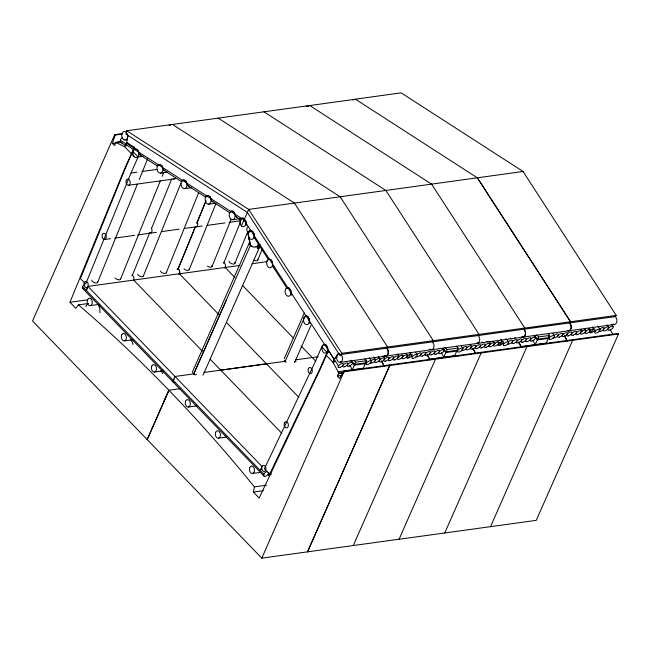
<?xml version="1.0" encoding="UTF-8"?>
<svg xmlns="http://www.w3.org/2000/svg" width="651" height="651" viewBox="0 0 651 651"><rect width="100%" height="100%" fill="white"/><g stroke="black" fill="none" stroke-linecap="round" stroke-linejoin="round"><path stroke-width="0.98" d="M99.928 312.805L99.888 308.777L98.749 305.36M272.427 261.832L272.728 266.251L286.92 288.173L288.076 287.652L289.793 288.474M309.225 318.673L309.388 322.595L310.21 323.514M327.624 347.089L327.787 351.019L328.609 351.939M128.027 135.473L125.912 145.612M134.293 147.386L133.219 149.339L133.61 150.723M243.759 221.226L244.459 218.988M407.298 355.291L406.997 356.504M498.731 342.638L498.438 343.85M590.172 329.984L589.871 331.196M258.699 244.971L258.805 244.459M334.76 361.435A3.052 1.668 -44 0 1 334.321 361.256L334.142 359.23L328.478 350.515L320.365 368.905L259.163 498.015L253.353 492.018L254.403 486.858L242.701 472.593A1625.596 1091.418 82.1 0 0 91.498 316.158L78.494 304.855L75.76 308.273L69.958 302.267L125.309 167.104L134.545 147.15M157.851 165.826L158.478 164.793L160.17 164.459M181.938 181.36L182.557 180.327L184.257 179.993M206.017 196.887L206.644 195.853L208.336 195.528M258.789 244.353L258.048 244.849L257.926 245.94L255.9 246.648M431.67 184.2L309.673 105.503L126.742 130.753L125.944 134.13L247.347 212.429L340.099 355.698L341.848 353.298L524.779 328.047L523.9 329.251A4.362 2.929 82.1 0 1 525.251 334.801A4.362 2.929 82.1 0 1 521.793 336.884A4.362 2.929 82.1 0 0 525.3 334.858A4.362 2.929 82.1 0 0 523.949 329.3L524.828 328.096L616.212 315.393L523.054 171.49L401.114 92.849L355.397 99.172L477.386 177.869L570.545 321.773L569.666 322.977A4.362 2.929 82.1 0 1 570.968 328.47A4.362 2.929 82.1 0 1 567.509 330.562M406.33 354.144L407.477 355.503L406.639 357.383A3.109 1.318 -32.9 0 0 409.707 357.432A3.109 1.318 -32.9 0 0 411.937 354.372A3.109 1.318 -32.9 0 0 408.104 355.381L406.606 356.951A3.117 1.318 -32.9 0 1 403.319 358.734A3.117 1.318 -32.9 0 1 402.196 357.562L403.254 355.853M588.724 328.259L590.351 330.195L589.521 332.075A3.109 1.318 -32.9 0 0 592.581 332.124A3.109 1.318 -32.9 0 0 594.811 329.064A3.109 1.318 -32.9 0 0 590.978 330.073L589.489 331.644A3.117 1.318 -32.9 0 1 586.201 333.426A3.117 1.318 -32.9 0 1 585.07 332.254L586.128 330.537M402.448 357.13L402.481 357.033A3.117 1.318 -32.9 0 0 402.424 355.405A3.117 1.318 -32.9 0 0 399.616 356.187L397.924 357.692L397.558 359.01A3.117 1.318 -32.9 0 0 398.754 359.368L399.389 359.222A3.117 1.318 -32.9 0 0 402.041 357.586L403.522 356.016A3.117 1.318 -32.9 0 1 407.485 355.47M493.889 344.477L494.687 343.191M585.322 331.823L585.355 331.725A3.117 1.318 -32.9 0 0 585.306 330.098A3.117 1.318 -32.9 0 0 582.499 330.879L580.798 332.384L580.44 333.703A3.117 1.318 -32.9 0 0 581.628 334.061L582.271 333.914A3.117 1.318 -32.9 0 0 584.915 332.279L586.405 330.708A3.117 1.318 -32.9 0 1 590.359 330.163M120.606 141.894L115.675 142.577L114.649 145.499L112.297 143.464L115.235 135.066L122.144 134.114M97.723 282.192L137.385 184.168M139.29 179.456L147.679 158.722M120.581 279.035L160.244 181.002M162.148 176.291L163.678 172.523M143.44 275.869L180.815 183.501M166.298 272.704L198.718 192.59M189.213 269.595L215.904 203.617M212.071 266.43L231.138 219.306M234.93 263.273L247.136 233.107M257.788 260.107L261.987 249.74M138.11 156.924L132.755 151.382L125.659 167.47L80.415 278.612L85.688 283.974L131.022 173.011L138.11 156.924L143.082 156.24M132.177 275.764L149.844 232.513M151.382 228.745L171.742 178.911M197.107 222.422L205.936 200.793M196.773 223.415L205.993 200.85M223.667 263.167L240.569 221.788M122.632 133.545L114.739 134.635L32.55 320.984L261.792 558.151L398.998 539.223M115.552 142.862L115.78 142.341L120.744 141.649M131.274 153.579L124.748 146.825L126.685 142.439L134.082 147.216M218.752 314.474L179.383 273.745L87.95 286.399L86.209 290.346A3.117 1.701 -44 0 1 87.649 288.507M147.167 439.563L168.91 390.266L180.254 388.696M173.264 380.412L175.005 376.465L193.754 373.869L226.483 299.737M241.415 225.889L248.69 209.402L523.054 171.49M147.224 439.62L168.91 390.266L163.857 401.553M192.322 372.217L249.325 242.856M193.729 374.065L250.399 245.476L249.007 237.705M257.161 247.697C258.13 249.894 260.888 243.328 258.089 244.857M203.063 375.163L259.684 246.884M284.218 358.685L304.318 313.082M284.853 362.086L304.953 316.532M294.553 362.558L310.966 325.378M338.512 353.241L334.142 359.23L332.856 362.135L338.927 373.202L337.43 375.993L339.545 378.573L343.533 371.257L618.002 333.458L618.45 334.012L536.261 520.352L399.055 539.28L481.187 352.883L343.98 371.811L261.792 558.151M364.78 358.904L366.643 360.63L355.674 362.151L352.305 369.784L349.912 365.414M366.643 360.63L363.274 368.271L338.129 371.745L338.927 373.202L343.891 372.518M307.508 551.828L389.697 365.48M307.565 551.877L389.746 365.536L389.249 364.934M353.281 545.554L435.47 359.206L435.023 358.66M456.782 346.267L458.133 348.033L447.164 349.554L443.795 357.187L441.402 352.818M458.133 348.033L454.764 355.666L429.619 359.149M444.771 532.949L526.96 346.609L526.513 346.063M548.272 333.67L549.623 335.436L538.654 336.949L535.285 344.582L532.892 340.213M549.623 335.436L546.262 343.069L521.109 346.552M490.545 526.683L572.677 340.286M269.587 474.319L320.015 368.547L327.111 352.46L321.749 346.918L314.653 363.006L264.371 468.834L269.587 474.319L271.573 474.042M120.411 140.299L126.034 143.92L126.896 142.618M133.87 149.82L134.391 149.258A4.362 2.929 82.1 0 1 138.753 153.058A4.362 2.929 82.1 0 1 135.262 157.404A4.362 2.929 82.1 0 1 133.284 150.633L134.391 149.258L136.092 148.933M157.371 166.168L158.47 164.793A4.362 2.929 82.1 0 1 162.831 168.585A4.362 2.929 82.1 0 1 159.349 172.938A4.362 2.929 82.1 0 1 157.371 166.168L157.233 166.021M181.45 181.702L182.557 180.327A4.362 2.929 82.1 0 1 186.918 184.119A4.362 2.929 82.1 0 1 183.427 188.464A4.362 2.929 82.1 0 1 181.45 181.702L181.312 181.556M205.537 197.229L206.636 195.853A4.362 2.929 82.1 0 1 210.997 199.654A4.362 2.929 82.1 0 1 207.514 203.999A4.362 2.929 82.1 0 1 205.537 197.229L205.399 197.082M230.145 212.69L230.69 211.42A4.362 2.929 82.1 0 1 235.084 215.18A4.362 2.929 82.1 0 1 231.593 219.533A4.362 2.929 82.1 0 1 229.616 212.763L230.723 211.388L232.423 211.054M85.777 306.711L87.25 304.318M247.388 226.979L246.648 230.031L247.779 232.041L250.432 245.403L252.743 246.68M260.058 244.906L257.763 248.243L258.162 248.446M384.635 355.869A4.362 2.929 82.1 0 0 388.094 353.786A4.362 2.929 82.1 0 0 386.686 348.179L387.565 346.975M384.578 355.812A4.362 2.929 82.1 0 0 388.037 353.729A4.362 2.929 82.1 0 0 386.743 348.228L387.622 347.024L294.407 203.071L172.466 124.431M407.9 358.107L410.814 354.111L409.617 352.264M429.636 349.017A4.362 2.929 82.1 0 0 433.647 347.943A4.362 2.929 82.1 0 0 432.459 341.905L433.338 340.701L340.18 196.797L218.183 118.1M476.841 343.459A4.362 2.929 82.1 0 0 479.641 340.611A4.362 2.929 82.1 0 0 478.176 335.574L479.055 334.37L385.897 190.474L263.956 111.826M499.341 345.445L502.247 341.458L500.798 339.22M500.774 343.476L502.247 341.458M567.566 330.61A4.362 2.929 82.1 0 0 571.017 328.527A4.362 2.929 82.1 0 0 569.666 322.977L570.496 321.716L477.338 177.821M590.774 332.791L593.688 328.804L592.491 326.957M616.212 315.393L615.333 316.598L340.969 354.502L338.862 353.786M494.963 343.362L493.474 344.932A3.117 1.318 -32.9 0 1 490.83 346.568L490.187 346.714A3.117 1.318 -32.9 0 1 488.999 346.356L489.357 345.038L491.057 343.533A3.117 1.318 -32.9 0 1 493.865 342.751A3.117 1.318 -32.9 0 1 493.93 344.403L493.629 344.908A3.117 1.318 -32.9 0 0 494.76 346.08A3.117 1.318 -32.9 0 0 498.048 344.298L499.537 342.727A3.109 1.318 -32.9 0 1 503.369 341.718A3.109 1.318 -32.9 0 1 501.148 344.778A3.109 1.318 -32.9 0 1 498.088 344.721L498.926 342.817A3.117 1.318 -32.9 0 0 494.963 343.362L492.864 341.523M258.268 245.647C255.949 248.121 251.351 247.445 249.724 244.507A5.582 2.791 23.8 0 1 249.659 242.205M247.779 232.041L250.261 230.43M250.472 230.259L247.966 231.878L248.316 233.823M323.718 344.745L324.873 344.493L326.59 345.315M350.124 360.442L350.539 360.231M505.624 338.984L506.039 338.772M510.197 338.349L510.612 338.138M514.77 337.714L515.185 337.511M242.221 218.142L241.073 218.891L240.976 219.729M241.545 218.419L243.173 218.109M257.788 248.259L258.691 248.007A5.582 2.799 23.8 0 0 259.659 246.094M309.73 105.552L355.446 99.229M112.297 143.464L117.261 142.781M131.022 173.011L136.979 172.189M141.951 171.498L156.858 169.439M160.626 173.093L167.584 172.133M128.613 185.266L174.33 178.935M184.713 188.619L191.671 187.659M208.792 204.154L215.75 203.193M232.879 219.688L239.837 218.72M104.697 239.495L110.654 238.665M114.633 238.12L134.513 235.369M137.491 234.954L156.378 232.342M161.342 231.65L179.237 229.176M184.209 228.493L202.144 226.068M207.116 225.376L225.01 222.902M228.981 222.357L240.911 220.705M179.44 273.802L240.064 265.413M251.994 263.761L266.902 261.694M69.958 302.267L87.844 299.794M78.494 304.855L88.43 303.48M90.367 305.588L99.31 304.351M124.463 340.864L133.406 339.627M154.572 372.014L163.515 370.777M203.95 372.462L266.438 363.811M220.77 370.191L285.244 361.272M295.44 359.857L318.209 356.707M196.521 374.594L194.698 374.846L192.802 372.893M334.752 361.875L332.856 362.135L326.33 355.381M340.392 362.33L614.764 324.426M365.667 362.851L354.689 364.373L351.271 360.833M457.157 350.254L446.187 351.768L442.761 348.236M548.647 337.649L537.677 339.171L534.251 335.631M365.309 363.657L354.339 365.17L351.255 361.395M456.799 351.052L445.829 352.573L442.745 348.798M548.288 338.455L537.319 339.977L534.235 336.193M618.45 334.012L481.244 352.94L480.739 352.337M338.821 373.446L342.825 372.893M338.675 373.707L342.678 373.153M337.43 375.993L341.409 375.44M188.408 407.021L196.358 405.915M218.508 438.164L226.467 437.065M252.604 473.44L260.555 472.341M254.403 486.858L266.332 485.207M253.353 492.018L263.297 490.642M127.425 139.778L124.862 139.583M353.81 360.418L355.674 362.151M250.326 231.52C249.772 230.226 252.539 230.942 252.995 231.634M254.028 233.416L254.329 237.827L268.521 259.749L269.709 259.236L271.394 260.058M305.522 316.777C304.969 315.483 307.728 316.207 308.192 316.891M273.819 266.674L272.728 266.251M140.852 154.93L139.395 154.311L137.597 149.779M164.939 170.464L163.474 169.838L161.676 165.305M189.018 185.999L187.561 185.372L186.577 182.654M213.097 201.525L211.64 200.907L209.842 196.374M486.566 341.466L487.339 341.515M482 342.1L482.765 342.141M477.427 342.735L478.192 342.776M340.213 361.663L340.986 361.704M255.013 238.258L254.329 237.827M291.811 295.098L290.989 294.179L290.826 290.256M233.921 211.9L235.727 216.433L236.622 217.052M139.819 154.726L157.469 166.111M187.984 185.787L205.635 197.172M212.063 201.322L229.722 212.706M236.15 216.856L240.618 219.737M124.748 146.825L115.78 142.341M126.742 130.753L248.69 209.402L341.848 353.298M126.4 143.253L133.797 148.029M133.431 148.697L244.011 220.005L338.43 365.862M125.822 144.563L133.219 149.339M120.98 142.577L126.213 145.946M163.906 170.261L181.556 181.645M614.617 316.077L615.333 316.598A4.362 2.929 82.1 0 1 616.684 322.147A4.362 2.929 82.1 0 1 613.234 324.231M568.893 322.4L569.666 322.977M477.46 335.053L478.176 335.574M431.735 341.384L432.459 341.905M386.019 347.707L386.743 348.228M248.934 232.659L247.966 231.878L248.332 233.75M114.739 134.635L115.235 135.066M584.305 328.869L586.356 330.749M402.033 354.738L403.482 356.056M323.921 345.201L323.718 344.753M240.26 219.664L240.398 219.81A4.362 2.929 82.1 0 0 242.888 226.735A4.362 2.929 82.1 0 0 245.525 220.762A4.362 2.929 82.1 0 0 240.398 219.81M131.624 153.937L134.301 156.712M225.156 267.471L234.987 277.643M242.709 285.634L293.259 337.926M300.982 345.917L315.776 361.224M284.3 360.296L286.188 362.249M226.426 322.408L298.785 397.273M202.469 351.255L133.667 280.068A3.117 2.091 82.1 0 0 131.893 275.121M210.192 359.246L281.85 433.379M87.95 286.399L262.052 466.531A3.117 2.091 82.1 0 0 263.834 471.479A3.117 2.091 82.1 0 0 265.714 467.206A3.117 2.091 82.1 0 0 262.052 466.531L260.319 470.47A3.117 1.701 -44 0 1 261.751 468.639M82.579 286.586L263.94 474.229M264.143 476.207L82.783 288.564A3.117 1.701 -44 0 1 84.02 284.756M497.763 341.49L498.91 342.849M572.229 339.732L572.734 340.335M549.525 342.874L549.973 343.427M458.035 355.479L458.483 356.024M366.546 368.075L366.993 368.621M343.533 371.257L343.98 371.811M160.764 370.639L162.807 373.609M538.654 336.949L536.79 335.224A4.362 2.929 82.1 0 1 536.025 334.98M447.164 349.554L445.3 347.821A4.362 2.929 82.1 0 1 444.535 347.577M130.729 339.635L132.34 342.084L133.007 344.558M611.549 324.149L613.161 326.631A3.117 1.318 -32.9 0 1 609.702 330.114A3.117 1.318 -32.9 0 1 608.685 328.055A3.117 1.318 -32.9 0 1 613.161 326.631M606.976 324.776L608.587 327.266A3.117 1.318 -32.9 0 1 605.129 330.749A3.117 1.318 -32.9 0 1 604.112 328.69A3.117 1.318 -32.9 0 1 608.587 327.266M597.878 326.11L600.059 329.479A3.117 1.318 -32.9 0 1 596.601 332.962A3.117 1.318 -32.9 0 1 595.584 330.903A3.117 1.318 -32.9 0 1 600.059 329.479M594.509 330.48L595.128 331.432M581.042 329.479L582.116 331.139M552.756 333.336L554.392 335.859A3.117 1.318 -32.9 0 1 550.933 339.342A3.117 1.318 -32.9 0 1 549.916 337.283A3.117 1.318 -32.9 0 1 554.392 335.859M548.459 336.274L549.46 337.812M431.613 184.143L524.828 328.096M506.983 339.602L508.618 342.133A3.117 1.318 -32.9 0 1 505.16 345.616A3.117 1.318 -32.9 0 1 504.143 343.557A3.117 1.318 -32.9 0 1 508.618 342.133M503.077 343.134L503.687 344.086M489.072 341.311L490.675 343.793M470.356 344.591L471.43 346.242A3.117 1.318 -32.9 0 1 467.971 349.725A3.117 1.318 -32.9 0 1 466.954 347.675A3.117 1.318 -32.9 0 1 471.43 346.242M461.266 345.933L462.902 348.456A3.117 1.318 -32.9 0 1 459.443 351.939A3.117 1.318 -32.9 0 1 458.426 349.88A3.117 1.318 -32.9 0 1 462.902 348.456M415.55 352.256L417.185 354.787A3.117 1.318 -32.9 0 1 413.719 358.27A3.117 1.318 -32.9 0 1 412.701 356.211A3.117 1.318 -32.9 0 1 417.185 354.787M411.635 355.788L412.246 356.74M397.631 353.965L399.242 356.447M382.902 355.731L384.513 358.213A3.117 1.318 -32.9 0 1 381.055 361.696A3.117 1.318 -32.9 0 1 380.038 359.637A3.117 1.318 -32.9 0 1 384.513 358.213M378.329 356.357L379.94 358.847A3.117 1.318 -32.9 0 1 376.481 362.33A3.117 1.318 -32.9 0 1 375.464 360.272A3.117 1.318 -32.9 0 1 379.94 358.847M373.755 356.992L375.367 359.482M369.231 357.692L371.412 361.061A3.117 1.318 -32.9 0 1 367.945 364.544A3.117 1.318 -32.9 0 1 366.936 362.485A3.117 1.318 -32.9 0 1 371.412 361.061M365.48 361.468L366.48 363.014M185.755 180.84L186.682 183.037M564.425 335.843L567.167 340.847M472.935 348.44L475.678 353.444M610.133 329.463L612.933 334.59M564.409 335.794L567.216 340.921M472.919 348.391L475.718 353.517M127.36 134.285L126.343 132.454A4.362 2.929 82.1 0 0 121.835 134.326A4.362 2.929 82.1 0 0 125.057 140.128A4.362 2.929 82.1 0 0 127.36 134.285L127.563 135.18M246.338 225.368A3.109 1.481 -37.2 0 1 246.078 225.083L245.712 220.738M247.73 231.984L249.528 240.854M248.967 237.412L249.447 240.154M245.875 221.845L245.891 222.919M416.664 354.632A3.117 1.318 -32.9 0 1 420.782 352.899A3.117 1.318 -32.9 0 1 419.529 355.731A3.117 1.318 -32.9 0 1 415.851 356.479M508.097 341.978A3.117 1.318 -32.9 0 1 512.085 340.204A3.117 1.318 -32.9 0 1 511.385 342.743A3.117 1.318 -32.9 0 1 507.528 344.078M599.083 329.854A3.117 1.318 -32.9 0 1 603.371 327.526A3.117 1.318 -32.9 0 1 602.623 330.26A3.117 1.318 -32.9 0 1 598.725 331.172M352.769 99.888A4.362 2.929 82.1 0 1 353.534 99.937M306.32 106.471A4.362 2.929 82.1 0 1 308.574 106.593M169.105 125.399A4.362 2.929 82.1 0 1 170.611 125.187M306.369 106.52A4.362 2.929 82.1 0 1 307.874 106.316M553.871 335.704A3.117 1.318 -32.9 0 1 557.988 333.971A3.117 1.318 -32.9 0 1 556.743 336.803A3.117 1.318 -32.9 0 1 553.057 337.552M462.381 348.301A3.117 1.318 -32.9 0 1 466.621 346.625A3.117 1.318 -32.9 0 1 464.798 349.701A3.117 1.318 -32.9 0 1 461.502 349.79M189.189 269.172A3.117 1.505 22 0 1 187.48 270.368A3.117 1.505 22 0 1 183.997 268.871M294.927 361.395A3.117 1.701 -44 0 1 296.115 361.232M177.658 268.847A3.117 2.091 82.1 0 1 179.595 271.109A3.117 2.091 82.1 0 1 179.098 274.372M223.383 262.524A3.117 2.091 82.1 0 1 225.311 264.786A3.117 2.091 82.1 0 1 224.815 268.049M211.835 265.551A3.117 1.505 22 0 1 210.997 267.179A3.117 1.505 22 0 1 207.417 266.161M197.139 221.877A3.117 2.091 82.1 0 1 197.562 225.311A3.117 2.091 82.1 0 1 195.585 226.841M234.694 262.386A3.117 1.505 22 0 1 233.855 264.013A3.117 1.505 22 0 1 230.275 262.996M229.722 262.54A3.117 1.505 22 0 1 229.079 261.189M257.552 259.22A3.117 1.505 22 0 1 256.999 260.799A3.117 1.505 22 0 1 253.809 260.229M334.142 359.23A3.117 1.318 -32.9 0 1 337.242 357.065M370.891 360.906A3.117 1.318 -32.9 0 1 375.009 359.173A3.117 1.318 -32.9 0 1 373.764 362.005A3.117 1.318 -32.9 0 1 370.077 362.753M340.969 354.502A4.362 2.929 82.1 0 1 341.515 361.606A4.362 2.929 82.1 0 1 336.803 359.197A4.362 2.929 82.1 0 1 339.48 353.737M328.364 352.183A3.206 1.75 -44 0 1 328.478 350.515M122.03 142.797A3.117 2.002 -57.2 0 1 120.345 140.657A3.117 2.002 -57.2 0 1 122.746 137.345M126.034 143.92A3.117 2.002 -57.2 0 1 126.668 142.471M269.717 475.743A3.117 1.701 -44 0 1 268.871 472.943M268.717 472.968A3.117 1.701 -44 0 1 265.559 476.28A3.117 1.701 -44 0 1 263.858 474.441A3.117 1.701 -44 0 1 267.317 471.446M175.086 382.389A3.117 1.701 -44 0 1 173.076 381.844A3.117 1.701 -44 0 1 174.11 379.134M97.699 281.777A3.117 1.505 22 0 1 94.875 282.77A3.117 1.505 22 0 1 91.872 280.117M83.784 288.743A3.117 1.701 -44 0 1 83.222 288.735M120.557 278.612A3.117 1.505 22 0 1 118.49 279.767A3.117 1.505 22 0 1 114.967 277.831M151.423 228.2A3.117 2.091 82.1 0 1 151.716 231.976A3.117 2.091 82.1 0 1 149.315 232.96M175.632 177.747A3.117 2.091 82.1 0 1 173.239 178.732M143.423 275.446A3.117 1.505 22 0 1 140.974 276.537A3.117 1.505 22 0 1 137.613 274.209M177.056 268.798A3.117 2.091 82.1 0 1 179.424 270.67A3.117 2.091 82.1 0 1 179.041 274.315M166.282 272.281A3.117 1.505 22 0 1 163.832 273.371A3.117 1.505 22 0 1 160.471 271.044M195.178 227.126L177.894 269.441L195.235 227.175M521.443 347.154L518.644 342.044L521.443 347.195M429.953 359.751L427.146 354.64L429.953 359.791M384.188 366.041L381.445 361.045L384.228 366.122M422.255 356.056A3.117 1.318 -32.9 0 0 425.713 352.573A3.117 1.318 -32.9 0 0 421.238 353.998A3.117 1.318 -32.9 0 0 422.255 356.056M426.82 355.422A3.117 1.318 -32.9 0 0 430.287 351.939A3.117 1.318 -32.9 0 0 425.803 353.363A3.117 1.318 -32.9 0 0 426.82 355.422M394.815 359.848A3.117 1.318 -32.9 0 0 398.282 356.366A3.117 1.318 -32.9 0 0 393.806 357.798A3.117 1.318 -32.9 0 0 394.815 359.848M390.25 360.483A3.117 1.318 -32.9 0 0 393.709 357A3.117 1.318 -32.9 0 0 389.233 358.424A3.117 1.318 -32.9 0 0 390.25 360.483M385.677 361.118A3.117 1.318 -32.9 0 0 389.135 357.635A3.117 1.318 -32.9 0 0 384.66 359.059A3.117 1.318 -32.9 0 0 385.677 361.118M431.393 354.787A3.117 1.318 -32.9 0 0 434.852 351.304A3.117 1.318 -32.9 0 0 430.376 352.736A3.117 1.318 -32.9 0 0 431.393 354.787M513.688 343.402A3.117 1.318 -32.9 0 0 517.146 339.92A3.117 1.318 -32.9 0 0 512.671 341.344A3.117 1.318 -32.9 0 0 513.688 343.402M518.261 342.768A3.117 1.318 -32.9 0 0 521.72 339.285A3.117 1.318 -32.9 0 0 517.244 340.709A3.117 1.318 -32.9 0 0 518.261 342.768M486.256 347.195A3.117 1.318 -32.9 0 0 489.715 343.712A3.117 1.318 -32.9 0 0 485.239 345.136A3.117 1.318 -32.9 0 0 486.256 347.195M481.683 347.829A3.117 1.318 -32.9 0 0 485.15 344.346A3.117 1.318 -32.9 0 0 480.666 345.771A3.117 1.318 -32.9 0 0 481.683 347.829M477.118 348.464A3.117 1.318 -32.9 0 0 480.576 344.981A3.117 1.318 -32.9 0 0 476.101 346.405A3.117 1.318 -32.9 0 0 477.118 348.464M472.545 349.099A3.117 1.318 -32.9 0 0 476.003 345.616A3.117 1.318 -32.9 0 0 471.527 347.04A3.117 1.318 -32.9 0 0 472.545 349.099M577.697 334.541A3.117 1.318 -32.9 0 0 581.156 331.058A3.117 1.318 -32.9 0 0 576.68 332.482A3.117 1.318 -32.9 0 0 577.697 334.541M573.124 335.175A3.117 1.318 -32.9 0 0 576.583 331.693A3.117 1.318 -32.9 0 0 572.107 333.117A3.117 1.318 -32.9 0 0 573.124 335.175M568.551 335.81A3.117 1.318 -32.9 0 0 572.017 332.327A3.117 1.318 -32.9 0 0 567.534 333.751A3.117 1.318 -32.9 0 0 568.551 335.81M522.883 342.19A3.117 1.318 -32.9 0 0 526.35 338.707A3.117 1.318 -32.9 0 0 521.866 340.131A3.117 1.318 -32.9 0 0 522.883 342.19M527.456 341.555A3.117 1.318 -32.9 0 0 530.915 338.072A3.117 1.318 -32.9 0 0 526.439 339.496A3.117 1.318 -32.9 0 0 527.456 341.555M564.035 336.494A3.117 1.318 -32.9 0 0 567.493 333.011A3.117 1.318 -32.9 0 0 563.017 334.435A3.117 1.318 -32.9 0 0 564.035 336.494M559.461 337.128A3.117 1.318 -32.9 0 0 562.92 333.646A3.117 1.318 -32.9 0 0 558.444 335.07A3.117 1.318 -32.9 0 0 559.461 337.128M532.03 340.929A3.117 1.318 -32.9 0 0 535.488 337.446A3.117 1.318 -32.9 0 0 531.013 338.87A3.117 1.318 -32.9 0 0 532.03 340.929M435.967 354.16A3.117 1.318 -32.9 0 0 439.425 350.677A3.117 1.318 -32.9 0 0 434.949 352.101A3.117 1.318 -32.9 0 0 435.967 354.16M440.54 353.526A3.117 1.318 -32.9 0 0 443.998 350.043A3.117 1.318 -32.9 0 0 439.523 351.467A3.117 1.318 -32.9 0 0 440.54 353.526M248.69 232.497A4.362 2.929 82.1 0 0 251.18 239.422A4.362 2.929 82.1 0 0 253.817 233.449A4.362 2.929 82.1 0 0 248.69 232.497M339.903 367.392A3.117 1.318 -32.9 0 0 343.362 363.909A3.117 1.318 -32.9 0 0 338.886 365.333A3.117 1.318 -32.9 0 0 339.903 367.392M344.477 366.757A3.117 1.318 -32.9 0 0 347.935 363.274A3.117 1.318 -32.9 0 0 343.459 364.698A3.117 1.318 -32.9 0 0 344.477 366.757M285.488 289.329A4.362 2.929 82.1 0 0 287.978 296.262A4.362 2.929 82.1 0 0 290.615 290.281A4.362 2.929 82.1 0 0 285.488 289.329M349.05 366.122A3.117 1.318 -32.9 0 0 352.508 362.64A3.117 1.318 -32.9 0 0 348.033 364.064A3.117 1.318 -32.9 0 0 349.05 366.122M303.887 317.753A4.362 2.929 82.1 0 0 306.377 324.678A4.362 2.929 82.1 0 0 309.013 318.705A4.362 2.929 82.1 0 0 303.887 317.753M267.089 260.913A4.362 2.929 82.1 0 0 269.579 267.838A4.362 2.929 82.1 0 0 272.216 261.865A4.362 2.929 82.1 0 0 267.089 260.913M322.286 346.169A4.362 2.929 82.1 0 0 324.776 353.102A4.362 2.929 82.1 0 0 327.412 347.121A4.362 2.929 82.1 0 0 322.286 346.169M284.454 422.93A3.117 2.091 82.1 0 0 286.228 427.886A3.117 2.091 82.1 0 0 288.116 423.614A3.117 2.091 82.1 0 0 284.454 422.93M249.813 467.508A3.735 2.506 82.1 0 0 251.953 473.448A3.735 2.506 82.1 0 0 254.207 468.321A3.735 2.506 82.1 0 0 249.813 467.508M185.616 401.081A3.735 2.506 82.1 0 0 187.748 407.021A3.735 2.506 82.1 0 0 190.011 401.903A3.735 2.506 82.1 0 0 185.616 401.081M308.371 368.702A3.117 2.091 82.1 0 0 310.153 373.658A3.117 2.091 82.1 0 0 312.032 369.386A3.117 2.091 82.1 0 0 308.371 368.702M215.717 432.231A3.735 2.506 82.1 0 0 217.857 438.172A3.735 2.506 82.1 0 0 220.111 433.045A3.735 2.506 82.1 0 0 215.717 432.231M84.321 282.648A3.117 2.091 82.1 0 0 86.103 287.596A3.117 2.091 82.1 0 0 87.983 283.323A3.117 2.091 82.1 0 0 84.321 282.648M102.37 234.547A3.117 2.091 82.1 0 0 104.144 239.495A3.117 2.091 82.1 0 0 106.032 235.231A3.117 2.091 82.1 0 0 102.37 234.547M87.576 299.655A3.735 2.506 82.1 0 0 89.708 305.596A3.735 2.506 82.1 0 0 91.97 300.469A3.735 2.506 82.1 0 0 87.576 299.655M151.773 366.074A3.735 2.506 82.1 0 0 153.913 372.014A3.735 2.506 82.1 0 0 156.167 366.895A3.735 2.506 82.1 0 0 151.773 366.074M126.286 180.319A3.117 2.091 82.1 0 0 128.06 185.266A3.117 2.091 82.1 0 0 129.948 180.994A3.117 2.091 82.1 0 0 126.286 180.319M121.672 334.931A3.735 2.506 82.1 0 0 123.804 340.864A3.735 2.506 82.1 0 0 126.066 335.745A3.735 2.506 82.1 0 0 121.672 334.931"/></g></svg>
